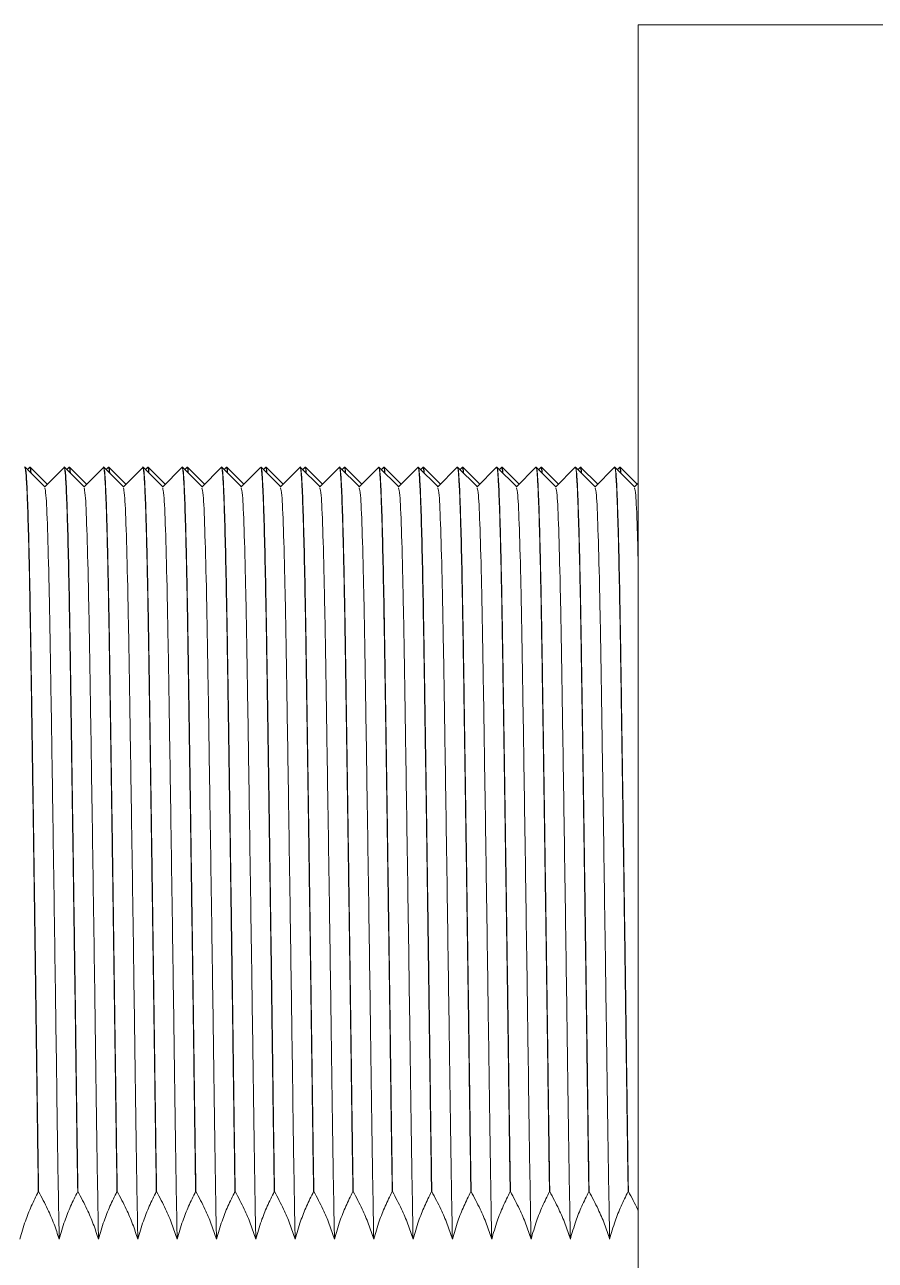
# Model space of a CAD drawing. Extents: x 500 to 100500, y -14500 to 21140.
# Drawn here: x 11760.14 to 11792.83, y -7521.51 to -7474.04 of the extents above; entities that cross this region are included whole.
import ezdxf

# ---------------------------------------------------------------- set-up
doc = ezdxf.new("R2010")
doc.units = 0
doc.linetypes.add('SLD-Solid', pattern=[0])
doc.layers.get('0').update_dxf_attribs({"linetype": 'CONTINUOUS'})
doc.layers.add('MODEL', color=7, linetype='SLD-Solid', lineweight=15)

# ---------------------------------------------------------------- blocks, each defined once
blk = doc.blocks.new('KA$Ca24aadca')
at = {"layer": 'MODEL'}
for p, q in [((55, 95), (55, 0)), ((135, 95), (55, 95)), ((31.445, 78), (31.434, 78)), ((32.2, 77.245), (31.441, 78.004)), ((31.626, 77.999), (31.536, 77.909)), ((31.639, 78), (31.628, 78)), ((32.294, 77.347), (31.638, 78.003)), ((32.937, 77.991), (32.183, 77.236)), ((32.957, 78), (32.945, 78)), ((33.711, 77.245), (32.952, 78.004)), ((33.137, 77.999), (33.047, 77.909)), ((33.15, 78), (33.139, 78)), ((33.805, 77.347), (33.149, 78.003)), ((34.449, 77.991), (33.694, 77.236)), ((34.468, 78), (34.456, 78)), ((35.222, 77.245), (34.463, 78.004)), ((34.648, 77.999), (34.558, 77.909)), ((34.661, 78), (34.65, 78)), ((35.316, 77.347), (34.66, 78.003)), ((35.96, 77.991), (35.205, 77.236)), ((35.979, 78), (35.967, 78)), ((36.734, 77.245), (35.974, 78.004)), ((36.159, 77.999), (36.069, 77.909)), ((36.172, 78), (36.161, 78)), ((36.827, 77.347), (36.171, 78.003)), ((37.471, 77.991), (36.716, 77.236)), ((37.49, 78), (37.478, 78)), ((38.245, 77.245), (37.486, 78.004)), ((37.67, 77.999), (37.58, 77.909)), ((37.683, 78), (37.672, 78)), ((38.338, 77.347), (37.683, 78.003)), ((38.982, 77.991), (38.228, 77.236)), ((39.001, 78), (38.99, 78)), ((39.756, 77.245), (38.997, 78.004)), ((39.181, 77.999), (39.092, 77.909)), ((39.195, 78), (39.184, 78)), ((39.849, 77.347), (39.194, 78.003)), ((40.493, 77.991), (39.739, 77.236)), ((40.512, 78), (40.501, 78)), ((41.267, 77.245), (40.508, 78.004)), ((40.692, 77.999), (40.603, 77.909)), ((40.706, 78), (40.695, 78)), ((41.36, 77.347), (40.705, 78.003)), ((42.005, 77.991), (41.25, 77.236)), ((42.023, 78), (42.012, 78)), ((42.778, 77.245), (42.019, 78.004)), ((42.203, 77.999), (42.114, 77.909)), ((42.217, 78), (42.206, 78)), ((42.871, 77.347), (42.216, 78.003)), ((43.516, 77.991), (42.761, 77.236)), ((43.534, 78), (43.523, 78)), ((44.29, 77.245), (43.53, 78.004)), ((43.714, 77.999), (43.625, 77.909)), ((43.728, 78), (43.717, 78)), ((44.383, 77.347), (43.727, 78.003)), ((45.031, 77.995), (44.272, 77.236)), ((45.045, 78), (45.034, 78)), ((45.801, 77.245), (45.041, 78.004)), ((45.23, 78.003), (45.136, 77.909)), ((45.239, 78), (45.228, 78)), ((45.894, 77.347), (45.238, 78.003)), ((46.542, 77.995), (45.783, 77.236)), ((46.556, 78), (46.545, 78)), ((47.312, 77.245), (46.552, 78.004)), ((46.741, 78.003), (46.647, 77.909)), ((46.75, 78), (46.739, 78)), ((47.405, 77.347), (46.749, 78.003)), ((48.053, 77.995), (47.294, 77.236)), ((48.068, 78), (48.056, 78)), ((48.823, 77.245), (48.063, 78.004)), ((48.253, 78.003), (48.158, 77.909)), ((48.261, 78), (48.25, 78)), ((48.916, 77.347), (48.26, 78.003)), ((49.564, 77.995), (48.805, 77.236)), ((49.579, 78), (49.567, 78)), ((50.334, 77.245), (49.574, 78.004)), ((49.764, 78.003), (49.67, 77.909)), ((49.772, 78), (49.761, 78)), ((50.427, 77.347), (49.771, 78.003)), ((51.075, 77.995), (50.316, 77.236)), ((51.09, 78), (51.078, 78)), ((51.845, 77.245), (51.085, 78.004)), ((51.275, 78.003), (51.181, 77.909)), ((51.283, 78), (51.272, 78)), ((51.938, 77.347), (51.282, 78.003)), ((52.587, 77.995), (51.827, 77.236)), ((52.601, 78), (52.589, 78)), ((53.356, 77.245), (52.597, 78.004)), ((52.786, 78.003), (52.692, 77.909)), ((52.794, 78), (52.783, 78)), ((53.449, 77.347), (52.793, 78.003)), ((54.098, 77.995), (53.338, 77.236)), ((54.112, 78), (54.1, 78)), ((54.867, 77.245), (54.108, 78.004)), ((54.297, 78.003), (54.203, 77.909)), ((54.306, 78), (54.295, 78)), ((54.96, 77.347), (54.305, 78.003)), ((55, 77.387), (54.85, 77.236)), ((31.961, 50.164), (31.95, 50.164)), ((33.473, 50.164), (33.462, 50.164)), ((34.984, 50.164), (34.973, 50.164)), ((36.495, 50.164), (36.484, 50.164)), ((38.006, 50.164), (37.995, 50.164)), ((39.517, 50.164), (39.506, 50.164)), ((41.028, 50.164), (41.017, 50.164)), ((42.54, 50.164), (42.528, 50.164)), ((44.051, 50.164), (44.039, 50.164)), ((45.562, 50.164), (45.55, 50.164)), ((47.073, 50.164), (47.061, 50.164)), ((48.584, 50.164), (48.573, 50.164)), ((50.095, 50.164), (50.084, 50.164)), ((51.606, 50.164), (51.595, 50.164)), ((53.117, 50.164), (53.106, 50.164)), ((54.628, 50.164), (54.617, 50.164))]:
    blk.add_line(p, q, dxfattribs=at)
for points, knots in [([(31.95, 50.164), (31.94, 50.834), (31.917, 52.361), (31.883, 55.004), (31.843, 57.976), (31.801, 61.037), (31.759, 64.04), (31.716, 66.955), (31.676, 69.648), (31.64, 72.089), (31.6, 74.168), (31.558, 75.859), (31.515, 77.097), (31.473, 77.816), (31.443, 78.085), (31.429, 77.975), (31.427, 77.96)], [0, 0, 0, 0, 0.059734, 0.135985, 0.214439, 0.29069, 0.369147, 0.445398, 0.523855, 0.600103, 0.678565, 0.754812, 0.83327, 0.909518, 0.98798, 1, 1, 1, 1]), ([(31.446, 77.963), (31.457, 77.94), (31.482, 77.892), (31.521, 77.2), (31.564, 76.04), (31.606, 74.397), (31.646, 72.366), (31.683, 69.963), (31.722, 67.3), (31.764, 64.404), (31.807, 61.411), (31.849, 58.349), (31.889, 55.423), (31.925, 52.638), (31.949, 50.995), (31.961, 50.164)], [0, 0, 0, 0, 0.066097, 0.143579, 0.22331, 0.300793, 0.380526, 0.458009, 0.537739, 0.615225, 0.694956, 0.77244, 0.852169, 0.925151, 1, 1, 1, 1]), ([(31.657, 77.792), (31.651, 77.879), (31.642, 78.019), (31.632, 77.966), (31.628, 77.946)], [0, 0, 0, 0, 0.616618, 1, 1, 1, 1]), ([(31.642, 77.978), (31.644, 77.984), (31.653, 78.033), (31.662, 77.896), (31.67, 77.776)], [0, 0, 0, 0, 0.115306, 1, 1, 1, 1]), ([(33.462, 50.164), (33.451, 50.834), (33.428, 52.361), (33.395, 55.004), (33.355, 57.976), (33.312, 61.037), (33.27, 64.04), (33.227, 66.955), (33.187, 69.648), (33.151, 72.089), (33.111, 74.168), (33.069, 75.859), (33.026, 77.097), (32.984, 77.816), (32.954, 78.085), (32.94, 77.975), (32.938, 77.96)], [0, 0, 0, 0, 0.059734, 0.135985, 0.214439, 0.29069, 0.369147, 0.445398, 0.523855, 0.600103, 0.678565, 0.754812, 0.83327, 0.909518, 0.98798, 1, 1, 1, 1]), ([(32.957, 77.963), (32.968, 77.94), (32.993, 77.892), (33.032, 77.2), (33.075, 76.04), (33.117, 74.397), (33.157, 72.366), (33.194, 69.963), (33.233, 67.3), (33.275, 64.404), (33.318, 61.411), (33.36, 58.349), (33.4, 55.423), (33.436, 52.638), (33.46, 50.995), (33.473, 50.164)], [0, 0, 0, 0, 0.066097, 0.143579, 0.22331, 0.300793, 0.380526, 0.458009, 0.537739, 0.615225, 0.694956, 0.77244, 0.852169, 0.925151, 1, 1, 1, 1]), ([(33.168, 77.792), (33.162, 77.879), (33.153, 78.019), (33.143, 77.966), (33.139, 77.946)], [0, 0, 0, 0, 0.616618, 1, 1, 1, 1]), ([(33.154, 77.978), (33.155, 77.984), (33.164, 78.033), (33.173, 77.896), (33.181, 77.776)], [0, 0, 0, 0, 0.115306, 1, 1, 1, 1]), ([(34.973, 50.164), (34.963, 50.834), (34.94, 52.361), (34.906, 55.004), (34.866, 57.976), (34.823, 61.037), (34.781, 64.04), (34.738, 66.955), (34.698, 69.648), (34.662, 72.089), (34.622, 74.168), (34.58, 75.859), (34.538, 77.097), (34.495, 77.816), (34.465, 78.085), (34.451, 77.975), (34.449, 77.96)], [0, 0, 0, 0, 0.059734, 0.135985, 0.214439, 0.29069, 0.369147, 0.445398, 0.523855, 0.600103, 0.678565, 0.754812, 0.83327, 0.909518, 0.98798, 1, 1, 1, 1]), ([(34.468, 77.963), (34.479, 77.94), (34.504, 77.892), (34.543, 77.2), (34.586, 76.04), (34.628, 74.397), (34.668, 72.366), (34.705, 69.963), (34.744, 67.3), (34.787, 64.404), (34.829, 61.411), (34.871, 58.349), (34.911, 55.423), (34.947, 52.638), (34.971, 50.995), (34.984, 50.164)], [0, 0, 0, 0, 0.066097, 0.143579, 0.22331, 0.300793, 0.380526, 0.458009, 0.537739, 0.615225, 0.694956, 0.77244, 0.852169, 0.925151, 1, 1, 1, 1]), ([(34.679, 77.792), (34.673, 77.879), (34.664, 78.019), (34.654, 77.966), (34.65, 77.946)], [0, 0, 0, 0, 0.616618, 1, 1, 1, 1]), ([(34.665, 77.978), (34.666, 77.984), (34.675, 78.033), (34.684, 77.896), (34.692, 77.776)], [0, 0, 0, 0, 0.115306, 1, 1, 1, 1]), ([(36.484, 50.164), (36.474, 50.834), (36.451, 52.361), (36.417, 55.004), (36.377, 57.976), (36.334, 61.037), (36.292, 64.04), (36.249, 66.955), (36.209, 69.648), (36.173, 72.089), (36.133, 74.168), (36.091, 75.859), (36.049, 77.097), (36.006, 77.816), (35.976, 78.085), (35.962, 77.975), (35.96, 77.96)], [0, 0, 0, 0, 0.059734, 0.135985, 0.214439, 0.29069, 0.369147, 0.445398, 0.523855, 0.600103, 0.678565, 0.754812, 0.83327, 0.909518, 0.98798, 1, 1, 1, 1]), ([(35.979, 77.963), (35.99, 77.94), (36.015, 77.892), (36.054, 77.2), (36.097, 76.04), (36.139, 74.397), (36.179, 72.366), (36.216, 69.963), (36.256, 67.3), (36.298, 64.404), (36.34, 61.411), (36.382, 58.349), (36.422, 55.423), (36.458, 52.638), (36.483, 50.995), (36.495, 50.164)], [0, 0, 0, 0, 0.066097, 0.143579, 0.22331, 0.300793, 0.380526, 0.458009, 0.537739, 0.615225, 0.694956, 0.772439, 0.852169, 0.925151, 1, 1, 1, 1]), ([(36.19, 77.792), (36.184, 77.879), (36.176, 78.019), (36.165, 77.966), (36.161, 77.946)], [0, 0, 0, 0, 0.616618, 1, 1, 1, 1]), ([(36.176, 77.978), (36.177, 77.984), (36.186, 78.033), (36.195, 77.896), (36.203, 77.776)], [0, 0, 0, 0, 0.115306, 1, 1, 1, 1]), ([(37.995, 50.164), (37.985, 50.834), (37.962, 52.361), (37.928, 55.004), (37.888, 57.976), (37.845, 61.037), (37.803, 64.04), (37.76, 66.955), (37.72, 69.648), (37.684, 72.089), (37.644, 74.168), (37.602, 75.859), (37.56, 77.097), (37.518, 77.816), (37.487, 78.085), (37.473, 77.975), (37.471, 77.96)], [0, 0, 0, 0, 0.059734, 0.135985, 0.214439, 0.29069, 0.369147, 0.445398, 0.523855, 0.600103, 0.678565, 0.754812, 0.83327, 0.909518, 0.98798, 1, 1, 1, 1]), ([(37.49, 77.963), (37.502, 77.94), (37.526, 77.892), (37.565, 77.2), (37.609, 76.04), (37.65, 74.397), (37.69, 72.366), (37.727, 69.963), (37.767, 67.3), (37.809, 64.404), (37.851, 61.411), (37.893, 58.349), (37.933, 55.423), (37.969, 52.638), (37.994, 50.995), (38.006, 50.164)], [0, 0, 0, 0, 0.066097, 0.143579, 0.22331, 0.300793, 0.380526, 0.458009, 0.537739, 0.615225, 0.694956, 0.772439, 0.852169, 0.925151, 1, 1, 1, 1]), ([(37.701, 77.792), (37.696, 77.879), (37.686, 78.019), (37.676, 77.966), (37.672, 77.946)], [0, 0, 0, 0, 0.61662, 1, 1, 1, 1]), ([(37.687, 77.978), (37.688, 77.984), (37.698, 78.033), (37.707, 77.896), (37.714, 77.776)], [0, 0, 0, 0, 0.115306, 1, 1, 1, 1]), ([(39.506, 50.164), (39.496, 50.834), (39.473, 52.361), (39.439, 55.004), (39.399, 57.976), (39.356, 61.037), (39.314, 64.04), (39.272, 66.955), (39.231, 69.648), (39.195, 72.089), (39.155, 74.168), (39.113, 75.859), (39.071, 77.097), (39.029, 77.816), (38.999, 78.085), (38.984, 77.975), (38.982, 77.96)], [0, 0, 0, 0, 0.059734, 0.135985, 0.214439, 0.29069, 0.369147, 0.445398, 0.523855, 0.600103, 0.678565, 0.754812, 0.83327, 0.909518, 0.98798, 1, 1, 1, 1]), ([(39.001, 77.963), (39.013, 77.94), (39.037, 77.892), (39.076, 77.2), (39.12, 76.04), (39.161, 74.397), (39.201, 72.366), (39.238, 69.963), (39.278, 67.3), (39.32, 64.404), (39.362, 61.411), (39.405, 58.349), (39.444, 55.423), (39.48, 52.638), (39.505, 50.995), (39.517, 50.164)], [0, 0, 0, 0, 0.066097, 0.143579, 0.22331, 0.300793, 0.380526, 0.458009, 0.537739, 0.615225, 0.694956, 0.772439, 0.852169, 0.925151, 1, 1, 1, 1]), ([(39.212, 77.792), (39.207, 77.879), (39.198, 78.019), (39.187, 77.966), (39.184, 77.946)], [0, 0, 0, 0, 0.61662, 1, 1, 1, 1]), ([(39.198, 77.978), (39.199, 77.984), (39.209, 78.033), (39.218, 77.896), (39.226, 77.776)], [0, 0, 0, 0, 0.115306, 1, 1, 1, 1]), ([(41.017, 50.164), (41.007, 50.834), (40.984, 52.361), (40.95, 55.004), (40.91, 57.976), (40.867, 61.037), (40.825, 64.04), (40.782, 66.955), (40.743, 69.648), (40.706, 72.09), (40.666, 74.167), (40.624, 75.862), (40.582, 77.083), (40.54, 77.859), (40.514, 77.947), (40.501, 77.991)], [0, 0, 0, 0, 0.06062, 0.138002, 0.21762, 0.295002, 0.374623, 0.452005, 0.531625, 0.609004, 0.68863, 0.766008, 0.845629, 0.923009, 1, 1, 1, 1]), ([(40.513, 77.963), (40.524, 77.94), (40.548, 77.892), (40.587, 77.2), (40.631, 76.04), (40.672, 74.397), (40.713, 72.366), (40.749, 69.963), (40.789, 67.3), (40.831, 64.404), (40.873, 61.411), (40.916, 58.349), (40.956, 55.423), (40.991, 52.638), (41.016, 50.995), (41.028, 50.164)], [0, 0, 0, 0, 0.066097, 0.143579, 0.22331, 0.300793, 0.380526, 0.458009, 0.537739, 0.615225, 0.694956, 0.772439, 0.852169, 0.925151, 1, 1, 1, 1]), ([(40.723, 77.792), (40.718, 77.879), (40.709, 78.019), (40.699, 77.966), (40.695, 77.946)], [0, 0, 0, 0, 0.61662, 1, 1, 1, 1]), ([(40.709, 77.978), (40.71, 77.984), (40.72, 78.033), (40.729, 77.896), (40.737, 77.776)], [0, 0, 0, 0, 0.115306, 1, 1, 1, 1]), ([(42.528, 50.164), (42.518, 50.834), (42.495, 52.361), (42.461, 55.004), (42.421, 57.976), (42.378, 61.037), (42.336, 64.04), (42.294, 66.955), (42.254, 69.648), (42.218, 72.089), (42.177, 74.168), (42.135, 75.859), (42.093, 77.097), (42.051, 77.816), (42.021, 78.085), (42.006, 77.975), (42.005, 77.96)], [0, 0, 0, 0, 0.059734, 0.135985, 0.214439, 0.29069, 0.369147, 0.445398, 0.523855, 0.600103, 0.678565, 0.754812, 0.83327, 0.909518, 0.98798, 1, 1, 1, 1]), ([(42.024, 77.963), (42.035, 77.94), (42.059, 77.892), (42.099, 77.2), (42.142, 76.04), (42.184, 74.397), (42.224, 72.366), (42.26, 69.963), (42.3, 67.3), (42.342, 64.404), (42.385, 61.411), (42.426, 58.349), (42.467, 55.423), (42.502, 52.638), (42.527, 50.995), (42.54, 50.164)], [0, 0, 0, 0, 0.066097, 0.143579, 0.22331, 0.300793, 0.380526, 0.458009, 0.537739, 0.615225, 0.694956, 0.772439, 0.852169, 0.925151, 1, 1, 1, 1]), ([(42.235, 77.792), (42.229, 77.879), (42.22, 78.019), (42.21, 77.966), (42.206, 77.946)], [0, 0, 0, 0, 0.616621, 1, 1, 1, 1]), ([(42.22, 77.978), (42.221, 77.984), (42.231, 78.033), (42.24, 77.896), (42.248, 77.776)], [0, 0, 0, 0, 0.115306, 1, 1, 1, 1]), ([(44.039, 50.164), (44.029, 50.834), (44.006, 52.361), (43.972, 55.004), (43.932, 57.976), (43.89, 61.037), (43.847, 64.04), (43.805, 66.955), (43.765, 69.648), (43.729, 72.089), (43.688, 74.168), (43.647, 75.859), (43.604, 77.097), (43.562, 77.816), (43.532, 78.085), (43.518, 77.975), (43.516, 77.96)], [0, 0, 0, 0, 0.059734, 0.135985, 0.214439, 0.29069, 0.369147, 0.445398, 0.523855, 0.600103, 0.678565, 0.754812, 0.83327, 0.909518, 0.98798, 1, 1, 1, 1]), ([(43.535, 77.963), (43.546, 77.94), (43.57, 77.892), (43.611, 77.2), (43.653, 76.04), (43.695, 74.397), (43.735, 72.366), (43.772, 69.963), (43.811, 67.3), (43.853, 64.404), (43.896, 61.411), (43.938, 58.349), (43.978, 55.423), (44.013, 52.638), (44.038, 50.995), (44.051, 50.164)], [0, 0, 0, 0, 0.066097, 0.143579, 0.22331, 0.300793, 0.380526, 0.458009, 0.537739, 0.615225, 0.694956, 0.772439, 0.852169, 0.925151, 1, 1, 1, 1]), ([(43.746, 77.792), (43.74, 77.879), (43.731, 78.019), (43.721, 77.966), (43.717, 77.946)], [0, 0, 0, 0, 0.616621, 1, 1, 1, 1]), ([(43.731, 77.978), (43.732, 77.984), (43.742, 78.033), (43.751, 77.896), (43.759, 77.776)], [0, 0, 0, 0, 0.115306, 1, 1, 1, 1]), ([(45.55, 50.164), (45.54, 50.834), (45.517, 52.361), (45.483, 55.004), (45.443, 57.976), (45.401, 61.037), (45.358, 64.04), (45.317, 66.955), (45.276, 69.648), (45.24, 72.089), (45.199, 74.168), (45.158, 75.859), (45.115, 77.097), (45.073, 77.816), (45.043, 78.085), (45.029, 77.975), (45.027, 77.96)], [0, 0, 0, 0, 0.059734, 0.135985, 0.214439, 0.29069, 0.369147, 0.445398, 0.523855, 0.600103, 0.678565, 0.754812, 0.83327, 0.909518, 0.98798, 1, 1, 1, 1]), ([(45.046, 77.963), (45.057, 77.94), (45.081, 77.892), (45.122, 77.2), (45.164, 76.04), (45.206, 74.397), (45.246, 72.366), (45.283, 69.963), (45.322, 67.3), (45.364, 64.404), (45.407, 61.411), (45.449, 58.349), (45.489, 55.423), (45.524, 52.638), (45.549, 50.995), (45.562, 50.164)], [0, 0, 0, 0, 0.066097, 0.143579, 0.22331, 0.300793, 0.380526, 0.458009, 0.537739, 0.615225, 0.694956, 0.772439, 0.852169, 0.925151, 1, 1, 1, 1]), ([(45.257, 77.792), (45.251, 77.879), (45.242, 78.019), (45.232, 77.966), (45.228, 77.946)], [0, 0, 0, 0, 0.616621, 1, 1, 1, 1]), ([(45.242, 77.978), (45.243, 77.984), (45.253, 78.033), (45.262, 77.896), (45.27, 77.776)], [0, 0, 0, 0, 0.115306, 1, 1, 1, 1]), ([(47.061, 50.164), (47.051, 50.834), (47.028, 52.361), (46.994, 55.004), (46.954, 57.976), (46.912, 61.037), (46.87, 64.04), (46.828, 66.955), (46.787, 69.648), (46.751, 72.089), (46.711, 74.168), (46.669, 75.859), (46.626, 77.097), (46.584, 77.816), (46.554, 78.085), (46.54, 77.975), (46.538, 77.96)], [0, 0, 0, 0, 0.059734, 0.135985, 0.214439, 0.29069, 0.369147, 0.445398, 0.523855, 0.600103, 0.678565, 0.754812, 0.83327, 0.909518, 0.98798, 1, 1, 1, 1]), ([(46.557, 77.963), (46.568, 77.94), (46.592, 77.892), (46.633, 77.2), (46.675, 76.04), (46.717, 74.397), (46.757, 72.366), (46.794, 69.963), (46.833, 67.3), (46.875, 64.404), (46.918, 61.411), (46.96, 58.349), (47, 55.423), (47.036, 52.638), (47.06, 50.995), (47.073, 50.164)], [0, 0, 0, 0, 0.066097, 0.143579, 0.22331, 0.300793, 0.380526, 0.458009, 0.537739, 0.615225, 0.694956, 0.772439, 0.852169, 0.925151, 1, 1, 1, 1]), ([(46.768, 77.792), (46.762, 77.879), (46.753, 78.019), (46.743, 77.966), (46.739, 77.946)], [0, 0, 0, 0, 0.616621, 1, 1, 1, 1]), ([(46.753, 77.978), (46.754, 77.984), (46.764, 78.033), (46.773, 77.896), (46.781, 77.776)], [0, 0, 0, 0, 0.115306, 1, 1, 1, 1]), ([(48.573, 50.164), (48.562, 50.834), (48.539, 52.361), (48.505, 55.004), (48.466, 57.976), (48.423, 61.037), (48.381, 64.04), (48.339, 66.955), (48.299, 69.648), (48.262, 72.089), (48.223, 74.168), (48.18, 75.859), (48.138, 77.097), (48.095, 77.816), (48.065, 78.085), (48.051, 77.975), (48.049, 77.96)], [0, 0, 0, 0, 0.059734, 0.1359847, 0.2144391, 0.2906898, 0.3691474, 0.4453983, 0.5238548, 0.6001028, 0.6785649, 0.7548116, 0.8332696, 0.9095185, 0.9879795, 1, 1, 1, 1]), ([(48.068, 77.963), (48.079, 77.94), (48.103, 77.892), (48.144, 77.2), (48.186, 76.04), (48.228, 74.397), (48.268, 72.366), (48.305, 69.963), (48.344, 67.3), (48.386, 64.404), (48.429, 61.411), (48.471, 58.349), (48.511, 55.423), (48.547, 52.638), (48.571, 50.995), (48.584, 50.164)], [0, 0, 0, 0, 0.066097, 0.143579, 0.22331, 0.300793, 0.380526, 0.458009, 0.537739, 0.615225, 0.694956, 0.772439, 0.852169, 0.925151, 1, 1, 1, 1]), ([(48.279, 77.792), (48.273, 77.879), (48.264, 78.019), (48.254, 77.966), (48.25, 77.946)], [0, 0, 0, 0, 0.616621, 1, 1, 1, 1]), ([(48.264, 77.978), (48.266, 77.984), (48.275, 78.033), (48.284, 77.896), (48.292, 77.776)], [0, 0, 0, 0, 0.115306, 1, 1, 1, 1]), ([(50.084, 50.164), (50.073, 50.834), (50.05, 52.361), (50.017, 55.004), (49.977, 57.976), (49.934, 61.037), (49.892, 64.04), (49.85, 66.955), (49.81, 69.648), (49.773, 72.089), (49.733, 74.168), (49.692, 75.859), (49.648, 77.097), (49.606, 77.816), (49.576, 78.085), (49.562, 77.975), (49.56, 77.96)], [0, 0, 0, 0, 0.059734, 0.135985, 0.214439, 0.29069, 0.369147, 0.445398, 0.523855, 0.600103, 0.678565, 0.754811, 0.83327, 0.909518, 0.98798, 1, 1, 1, 1]), ([(49.579, 77.963), (49.59, 77.94), (49.615, 77.892), (49.655, 77.2), (49.697, 76.04), (49.739, 74.397), (49.779, 72.366), (49.816, 69.963), (49.855, 67.3), (49.897, 64.404), (49.94, 61.411), (49.983, 58.349), (50.023, 55.423), (50.058, 52.638), (50.082, 50.995), (50.095, 50.164)], [0, 0, 0, 0, 0.066097, 0.143579, 0.22331, 0.300793, 0.380526, 0.458009, 0.537739, 0.615225, 0.694956, 0.77244, 0.852169, 0.925151, 1, 1, 1, 1]), ([(49.79, 77.792), (49.785, 77.879), (49.775, 78.019), (49.765, 77.966), (49.761, 77.946)], [0, 0, 0, 0, 0.616621, 1, 1, 1, 1]), ([(49.776, 77.978), (49.777, 77.984), (49.786, 78.033), (49.795, 77.896), (49.803, 77.776)], [0, 0, 0, 0, 0.115306, 1, 1, 1, 1]), ([(51.595, 50.164), (51.585, 50.834), (51.561, 52.361), (51.528, 55.004), (51.488, 57.976), (51.445, 61.037), (51.403, 64.04), (51.361, 66.955), (51.321, 69.648), (51.284, 72.089), (51.244, 74.168), (51.203, 75.859), (51.16, 77.097), (51.118, 77.816), (51.087, 78.085), (51.073, 77.975), (51.071, 77.96)], [0, 0, 0, 0, 0.059734, 0.135985, 0.214439, 0.29069, 0.369148, 0.445398, 0.523855, 0.600103, 0.678565, 0.754811, 0.83327, 0.909518, 0.98798, 1, 1, 1, 1]), ([(51.09, 77.963), (51.101, 77.94), (51.126, 77.892), (51.166, 77.2), (51.208, 76.04), (51.25, 74.397), (51.29, 72.366), (51.327, 69.963), (51.367, 67.3), (51.408, 64.404), (51.451, 61.411), (51.494, 58.349), (51.534, 55.423), (51.569, 52.638), (51.594, 50.995), (51.606, 50.164)], [0, 0, 0, 0, 0.066097, 0.143579, 0.22331, 0.300793, 0.380526, 0.458009, 0.537739, 0.615225, 0.694956, 0.77244, 0.852169, 0.925151, 1, 1, 1, 1]), ([(51.301, 77.792), (51.296, 77.879), (51.286, 78.019), (51.276, 77.966), (51.272, 77.946)], [0, 0, 0, 0, 0.616621, 1, 1, 1, 1]), ([(51.287, 77.978), (51.288, 77.984), (51.297, 78.033), (51.306, 77.896), (51.314, 77.776)], [0, 0, 0, 0, 0.115306, 1, 1, 1, 1]), ([(53.106, 50.164), (53.096, 50.834), (53.073, 52.361), (53.039, 55.004), (52.999, 57.976), (52.956, 61.037), (52.914, 64.04), (52.872, 66.955), (52.832, 69.648), (52.795, 72.089), (52.756, 74.168), (52.714, 75.859), (52.671, 77.097), (52.628, 77.816), (52.6, 78.085), (52.584, 77.975), (52.582, 77.96)], [0, 0, 0, 0, 0.059734, 0.135985, 0.214439, 0.29069, 0.369148, 0.445398, 0.523855, 0.600103, 0.678565, 0.754811, 0.83327, 0.909519, 0.987979, 1, 1, 1, 1]), ([(52.601, 77.963), (52.612, 77.94), (52.637, 77.892), (52.677, 77.2), (52.719, 76.04), (52.761, 74.397), (52.801, 72.366), (52.838, 69.963), (52.878, 67.3), (52.919, 64.404), (52.963, 61.411), (53.005, 58.349), (53.045, 55.423), (53.08, 52.638), (53.105, 50.995), (53.117, 50.164)], [0, 0, 0, 0, 0.066097, 0.143579, 0.22331, 0.300793, 0.380526, 0.458009, 0.537739, 0.615225, 0.694956, 0.77244, 0.852169, 0.925151, 1, 1, 1, 1]), ([(52.813, 77.792), (52.807, 77.879), (52.797, 78.019), (52.787, 77.966), (52.783, 77.946)], [0, 0, 0, 0, 0.616621, 1, 1, 1, 1]), ([(52.798, 77.978), (52.799, 77.984), (52.809, 78.033), (52.818, 77.896), (52.825, 77.776)], [0, 0, 0, 0, 0.115306, 1, 1, 1, 1]), ([(54.617, 50.164), (54.607, 50.834), (54.584, 52.361), (54.55, 55.004), (54.51, 57.976), (54.467, 61.037), (54.425, 64.04), (54.383, 66.955), (54.343, 69.648), (54.306, 72.089), (54.267, 74.168), (54.225, 75.859), (54.182, 77.097), (54.14, 77.816), (54.111, 78.085), (54.095, 77.975), (54.093, 77.96)], [0, 0, 0, 0, 0.059734, 0.135985, 0.214439, 0.29069, 0.369148, 0.445398, 0.523855, 0.600103, 0.678565, 0.754811, 0.83327, 0.909518, 0.987979, 1, 1, 1, 1]), ([(54.112, 77.963), (54.124, 77.94), (54.148, 77.892), (54.188, 77.2), (54.23, 76.04), (54.272, 74.397), (54.312, 72.366), (54.349, 69.963), (54.388, 67.3), (54.431, 64.404), (54.473, 61.411), (54.516, 58.349), (54.556, 55.423), (54.591, 52.638), (54.616, 50.995), (54.628, 50.164)], [0, 0, 0, 0, 0.0660967, 0.1435792, 0.2233099, 0.3007927, 0.3805259, 0.4580086, 0.5377393, 0.6152248, 0.6949562, 0.7724397, 0.8521693, 0.9251511, 1, 1, 1, 1]), ([(54.324, 77.792), (54.318, 77.879), (54.308, 78.019), (54.298, 77.966), (54.295, 77.946)], [0, 0, 0, 0, 0.616621, 1, 1, 1, 1]), ([(54.309, 77.978), (54.31, 77.984), (54.32, 78.033), (54.329, 77.896), (54.337, 77.776)], [0, 0, 0, 0, 0.115306, 1, 1, 1, 1]), ([(32.196, 77.19), (32.212, 77.147), (32.246, 77.049), (32.304, 75.741), (32.363, 73.562), (32.417, 70.64), (32.47, 67.147), (32.53, 63.203), (32.59, 59.079), (32.646, 55.117), (32.695, 51.425), (32.732, 49.377), (32.752, 48.336)], [0, 0, 0, 0, 0.084659, 0.189299, 0.293301, 0.39379, 0.494281, 0.598281, 0.702923, 0.802851, 0.899774, 1, 1, 1, 1]), ([(33.707, 77.19), (33.723, 77.147), (33.758, 77.049), (33.815, 75.741), (33.874, 73.562), (33.928, 70.64), (33.981, 67.147), (34.041, 63.203), (34.101, 59.079), (34.157, 55.117), (34.206, 51.425), (34.244, 49.377), (34.263, 48.336)], [0, 0, 0, 0, 0.084659, 0.189299, 0.293301, 0.39379, 0.494281, 0.598281, 0.702923, 0.802851, 0.899774, 1, 1, 1, 1]), ([(35.218, 77.19), (35.234, 77.147), (35.269, 77.049), (35.326, 75.741), (35.385, 73.562), (35.439, 70.64), (35.492, 67.147), (35.552, 63.203), (35.612, 59.079), (35.668, 55.117), (35.717, 51.425), (35.755, 49.377), (35.774, 48.336)], [0, 0, 0, 0, 0.084659, 0.189299, 0.293301, 0.39379, 0.494281, 0.598281, 0.702923, 0.802851, 0.899774, 1, 1, 1, 1]), ([(36.729, 77.19), (36.745, 77.147), (36.78, 77.049), (36.837, 75.741), (36.896, 73.562), (36.95, 70.64), (37.003, 67.147), (37.063, 63.203), (37.123, 59.079), (37.18, 55.117), (37.228, 51.425), (37.266, 49.377), (37.285, 48.336)], [0, 0, 0, 0, 0.084659, 0.189299, 0.293301, 0.39379, 0.494281, 0.598281, 0.702923, 0.802851, 0.899774, 1, 1, 1, 1]), ([(38.24, 77.19), (38.256, 77.147), (38.291, 77.049), (38.348, 75.741), (38.407, 73.562), (38.461, 70.64), (38.514, 67.147), (38.574, 63.203), (38.634, 59.079), (38.691, 55.117), (38.739, 51.425), (38.777, 49.377), (38.796, 48.336)], [0, 0, 0, 0, 0.084659, 0.189299, 0.293301, 0.39379, 0.494281, 0.598281, 0.702923, 0.802851, 0.899774, 1, 1, 1, 1]), ([(39.751, 77.19), (39.767, 77.147), (39.802, 77.049), (39.859, 75.741), (39.918, 73.562), (39.972, 70.64), (40.025, 67.147), (40.085, 63.203), (40.145, 59.079), (40.202, 55.117), (40.251, 51.425), (40.288, 49.377), (40.307, 48.336)], [0, 0, 0, 0, 0.084659, 0.189299, 0.293301, 0.39379, 0.494281, 0.598281, 0.702923, 0.802851, 0.899774, 1, 1, 1, 1]), ([(41.263, 77.19), (41.278, 77.147), (41.313, 77.049), (41.37, 75.741), (41.43, 73.562), (41.483, 70.64), (41.536, 67.147), (41.597, 63.203), (41.656, 59.079), (41.713, 55.117), (41.762, 51.425), (41.799, 49.377), (41.818, 48.336)], [0, 0, 0, 0, 0.084659, 0.189299, 0.293301, 0.39379, 0.494281, 0.598281, 0.702923, 0.802851, 0.899774, 1, 1, 1, 1]), ([(42.774, 77.19), (42.789, 77.147), (42.824, 77.049), (42.881, 75.741), (42.941, 73.562), (42.994, 70.64), (43.047, 67.147), (43.108, 63.203), (43.167, 59.079), (43.224, 55.117), (43.273, 51.425), (43.31, 49.377), (43.33, 48.336)], [0, 0, 0, 0, 0.084659, 0.189299, 0.293301, 0.39379, 0.494281, 0.59828, 0.702923, 0.802851, 0.899774, 1, 1, 1, 1]), ([(44.285, 77.19), (44.3, 77.147), (44.335, 77.049), (44.392, 75.741), (44.453, 73.562), (44.506, 70.64), (44.559, 67.147), (44.619, 63.203), (44.679, 59.079), (44.735, 55.117), (44.784, 51.425), (44.822, 49.377), (44.841, 48.336)], [0, 0, 0, 0, 0.084659, 0.189299, 0.293301, 0.39379, 0.494281, 0.59828, 0.702923, 0.802851, 0.899774, 1, 1, 1, 1]), ([(45.796, 77.19), (45.812, 77.147), (45.846, 77.049), (45.904, 75.741), (45.964, 73.562), (46.017, 70.64), (46.07, 67.147), (46.13, 63.203), (46.19, 59.079), (46.246, 55.117), (46.296, 51.425), (46.333, 49.377), (46.352, 48.336)], [0, 0, 0, 0, 0.0846587, 0.1892991, 0.293301, 0.3937898, 0.4942805, 0.5982804, 0.7029231, 0.8028512, 0.8997739, 1, 1, 1, 1]), ([(47.307, 77.19), (47.323, 77.147), (47.357, 77.049), (47.415, 75.741), (47.475, 73.562), (47.528, 70.64), (47.581, 67.147), (47.641, 63.203), (47.701, 59.079), (47.757, 55.117), (47.807, 51.425), (47.844, 49.377), (47.863, 48.336)], [0, 0, 0, 0, 0.0846587, 0.1892991, 0.293301, 0.3937898, 0.4942805, 0.5982804, 0.7029231, 0.8028512, 0.8997739, 1, 1, 1, 1]), ([(48.819, 77.19), (48.834, 77.147), (48.868, 77.049), (48.926, 75.741), (48.986, 73.562), (49.039, 70.64), (49.092, 67.147), (49.152, 63.203), (49.212, 59.079), (49.268, 55.117), (49.318, 51.425), (49.355, 49.377), (49.374, 48.336)], [0, 0, 0, 0, 0.0846587, 0.1892991, 0.293301, 0.3937898, 0.4942805, 0.5982804, 0.7029231, 0.8028512, 0.8997739, 1, 1, 1, 1]), ([(50.33, 77.19), (50.345, 77.147), (50.38, 77.049), (50.437, 75.741), (50.497, 73.562), (50.55, 70.64), (50.603, 67.147), (50.663, 63.203), (50.723, 59.079), (50.779, 55.117), (50.829, 51.425), (50.866, 49.377), (50.885, 48.336)], [0, 0, 0, 0, 0.0846587, 0.1892991, 0.293301, 0.3937898, 0.4942805, 0.5982804, 0.7029231, 0.8028512, 0.8997739, 1, 1, 1, 1]), ([(51.841, 77.19), (51.856, 77.147), (51.891, 77.049), (51.948, 75.741), (52.008, 73.562), (52.061, 70.64), (52.114, 67.147), (52.174, 63.203), (52.234, 59.079), (52.29, 55.117), (52.34, 51.425), (52.377, 49.377), (52.396, 48.336)], [0, 0, 0, 0, 0.0846587, 0.1892991, 0.293301, 0.3937898, 0.4942805, 0.5982804, 0.7029231, 0.8028512, 0.8997739, 1, 1, 1, 1]), ([(53.352, 77.19), (53.367, 77.147), (53.402, 77.049), (53.459, 75.741), (53.519, 73.562), (53.572, 70.64), (53.625, 67.147), (53.685, 63.203), (53.745, 59.079), (53.801, 55.117), (53.851, 51.425), (53.888, 49.377), (53.907, 48.336)], [0, 0, 0, 0, 0.0846587, 0.1892991, 0.293301, 0.3937898, 0.4942805, 0.5982804, 0.7029231, 0.8028512, 0.8997739, 1, 1, 1, 1]), ([(54.863, 77.19), (54.878, 77.141), (54.913, 77.03), (54.96, 76.051), (54.99, 74.89), (55, 74.504)], [0, 0, 0, 0, 0.350944, 0.78472, 1, 1, 1, 1]), ([(31.24, 48.336), (31.307, 48.568), (31.428, 48.993), (31.673, 49.602), (31.858, 49.977), (31.95, 50.164)], [0, 0, 0, 0, 0.376399, 0.687922, 1, 1, 1, 1]), ([(31.961, 50.164), (32.081, 49.939), (32.3, 49.528), (32.562, 48.917), (32.688, 48.53), (32.752, 48.336)], [0, 0, 0, 0, 0.373998, 0.686639, 1, 1, 1, 1]), ([(32.752, 48.336), (32.818, 48.568), (32.939, 48.993), (33.184, 49.602), (33.369, 49.977), (33.462, 50.164)], [0, 0, 0, 0, 0.376399, 0.687922, 1, 1, 1, 1]), ([(33.473, 50.164), (33.592, 49.939), (33.811, 49.528), (34.073, 48.917), (34.199, 48.53), (34.263, 48.336)], [0, 0, 0, 0, 0.373998, 0.686639, 1, 1, 1, 1]), ([(34.263, 48.336), (34.329, 48.568), (34.45, 48.993), (34.695, 49.602), (34.88, 49.977), (34.973, 50.164)], [0, 0, 0, 0, 0.376399, 0.687922, 1, 1, 1, 1]), ([(34.984, 50.164), (35.103, 49.939), (35.323, 49.528), (35.584, 48.917), (35.71, 48.53), (35.774, 48.336)], [0, 0, 0, 0, 0.373998, 0.686639, 1, 1, 1, 1]), ([(35.774, 48.336), (35.84, 48.568), (35.961, 48.993), (36.207, 49.602), (36.391, 49.977), (36.484, 50.164)], [0, 0, 0, 0, 0.376399, 0.687922, 1, 1, 1, 1]), ([(36.495, 50.164), (36.614, 49.939), (36.834, 49.528), (37.095, 48.917), (37.221, 48.53), (37.285, 48.336)], [0, 0, 0, 0, 0.3739689, 0.6866249, 1, 1, 1, 1]), ([(37.285, 48.336), (37.351, 48.568), (37.472, 48.993), (37.718, 49.602), (37.902, 49.977), (37.995, 50.164)], [0, 0, 0, 0, 0.376399, 0.687922, 1, 1, 1, 1]), ([(38.006, 50.164), (38.126, 49.939), (38.345, 49.528), (38.606, 48.917), (38.733, 48.53), (38.796, 48.336)], [0, 0, 0, 0, 0.3739689, 0.6866249, 1, 1, 1, 1]), ([(38.796, 48.336), (38.862, 48.568), (38.984, 48.993), (39.229, 49.602), (39.413, 49.977), (39.506, 50.164)], [0, 0, 0, 0, 0.376431, 0.68792, 1, 1, 1, 1]), ([(39.517, 50.164), (39.637, 49.939), (39.856, 49.528), (40.117, 48.917), (40.244, 48.53), (40.307, 48.336)], [0, 0, 0, 0, 0.3739689, 0.6866249, 1, 1, 1, 1]), ([(40.307, 48.336), (40.374, 48.568), (40.495, 48.993), (40.74, 49.602), (40.925, 49.977), (41.017, 50.164)], [0, 0, 0, 0, 0.376431, 0.68792, 1, 1, 1, 1]), ([(41.028, 50.164), (41.148, 49.939), (41.367, 49.528), (41.628, 48.917), (41.755, 48.53), (41.818, 48.336)], [0, 0, 0, 0, 0.3739689, 0.6866249, 1, 1, 1, 1]), ([(41.818, 48.336), (41.885, 48.568), (42.006, 48.993), (42.251, 49.602), (42.436, 49.977), (42.528, 50.164)], [0, 0, 0, 0, 0.376431, 0.68792, 1, 1, 1, 1]), ([(42.54, 50.164), (42.659, 49.939), (42.878, 49.528), (43.139, 48.917), (43.266, 48.53), (43.33, 48.336)], [0, 0, 0, 0, 0.373957, 0.6866032, 1, 1, 1, 1]), ([(43.33, 48.336), (43.396, 48.568), (43.517, 48.993), (43.762, 49.602), (43.947, 49.977), (44.039, 50.164)], [0, 0, 0, 0, 0.3764128, 0.687911, 1, 1, 1, 1]), ([(44.051, 50.164), (44.17, 49.939), (44.389, 49.528), (44.65, 48.917), (44.777, 48.53), (44.841, 48.336)], [0, 0, 0, 0, 0.373957, 0.6866032, 1, 1, 1, 1]), ([(44.841, 48.336), (44.907, 48.568), (45.028, 48.993), (45.273, 49.602), (45.458, 49.977), (45.55, 50.164)], [0, 0, 0, 0, 0.3764128, 0.687911, 1, 1, 1, 1]), ([(45.562, 50.164), (45.681, 49.939), (45.9, 49.528), (46.161, 48.917), (46.288, 48.53), (46.352, 48.336)], [0, 0, 0, 0, 0.373957, 0.6866032, 1, 1, 1, 1]), ([(46.352, 48.336), (46.418, 48.568), (46.54, 48.993), (46.784, 49.602), (46.969, 49.977), (47.061, 50.164)], [0, 0, 0, 0, 0.3764128, 0.687911, 1, 1, 1, 1]), ([(47.073, 50.164), (47.192, 49.939), (47.411, 49.528), (47.673, 48.917), (47.799, 48.53), (47.863, 48.336)], [0, 0, 0, 0, 0.373957, 0.6866032, 1, 1, 1, 1]), ([(47.863, 48.336), (47.929, 48.568), (48.051, 48.993), (48.295, 49.602), (48.48, 49.977), (48.573, 50.164)], [0, 0, 0, 0, 0.3764128, 0.687911, 1, 1, 1, 1]), ([(48.584, 50.164), (48.703, 49.939), (48.922, 49.527), (49.184, 48.917), (49.311, 48.53), (49.374, 48.336)], [0, 0, 0, 0, 0.373954, 0.686637, 1, 1, 1, 1]), ([(49.374, 48.336), (49.44, 48.568), (49.562, 48.993), (49.806, 49.602), (49.991, 49.977), (50.084, 50.164)], [0, 0, 0, 0, 0.3764128, 0.687911, 1, 1, 1, 1]), ([(50.095, 50.164), (50.214, 49.939), (50.433, 49.527), (50.695, 48.917), (50.822, 48.53), (50.885, 48.336)], [0, 0, 0, 0, 0.373954, 0.686637, 1, 1, 1, 1]), ([(50.885, 48.336), (50.952, 48.568), (51.073, 48.993), (51.317, 49.602), (51.502, 49.977), (51.595, 50.164)], [0, 0, 0, 0, 0.376396, 0.687881, 1, 1, 1, 1]), ([(51.606, 50.164), (51.725, 49.939), (51.944, 49.527), (52.207, 48.917), (52.333, 48.53), (52.396, 48.336)], [0, 0, 0, 0, 0.373954, 0.686637, 1, 1, 1, 1]), ([(52.396, 48.336), (52.463, 48.568), (52.584, 48.993), (52.828, 49.602), (53.014, 49.977), (53.106, 50.164)], [0, 0, 0, 0, 0.376396, 0.687881, 1, 1, 1, 1]), ([(53.117, 50.164), (53.236, 49.939), (53.455, 49.527), (53.718, 48.917), (53.844, 48.53), (53.907, 48.336)], [0, 0, 0, 0, 0.373954, 0.686637, 1, 1, 1, 1]), ([(53.907, 48.336), (53.974, 48.568), (54.095, 48.993), (54.339, 49.602), (54.525, 49.977), (54.617, 50.164)], [0, 0, 0, 0, 0.376396, 0.687881, 1, 1, 1, 1]), ([(54.628, 50.164), (54.752, 49.94), (54.886, 49.697), (54.991, 49.449), (55, 49.429)], [0, 0, 0, 0, 0.9203835, 1, 1, 1, 1])]:
    blk.add_open_spline(points, degree=3, knots=knots, dxfattribs=at)

msp = doc.modelspace()

# ---------------------------------------------------------------- block references
msp.add_blockref('KA$Ca24aadca', (11728.712, -7569.038, -75.818))

doc.saveas('drawing.dxf')
